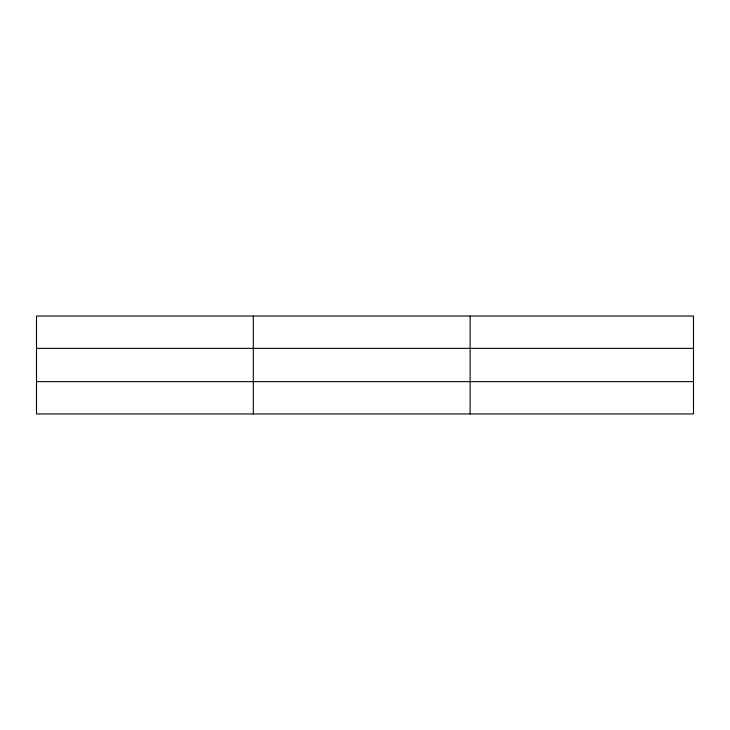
<?xml version="1.0" encoding="UTF-8"?>
<svg xmlns="http://www.w3.org/2000/svg" width="730" height="730" viewBox="0 0 730 730"><rect width="100%" height="100%" fill="white"/><g stroke="black" fill="none" stroke-linecap="round" stroke-linejoin="round"><path stroke-width="1.09" d="M253.31 413.956L253.31 316.044M470.12 413.956L470.12 316.044M693.5 348.356L693.5 316.044L36.5 316.044L36.5 413.956L693.5 413.956L693.5 348.356L36.5 348.356M36.5 381.644L693.5 381.644"/></g></svg>
